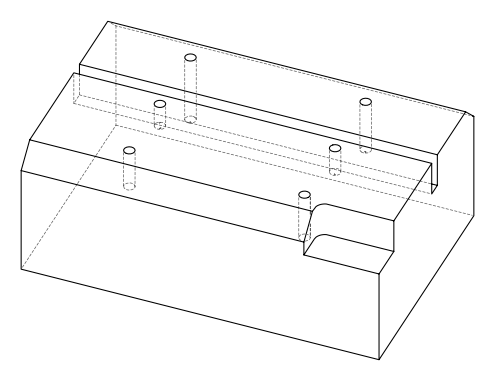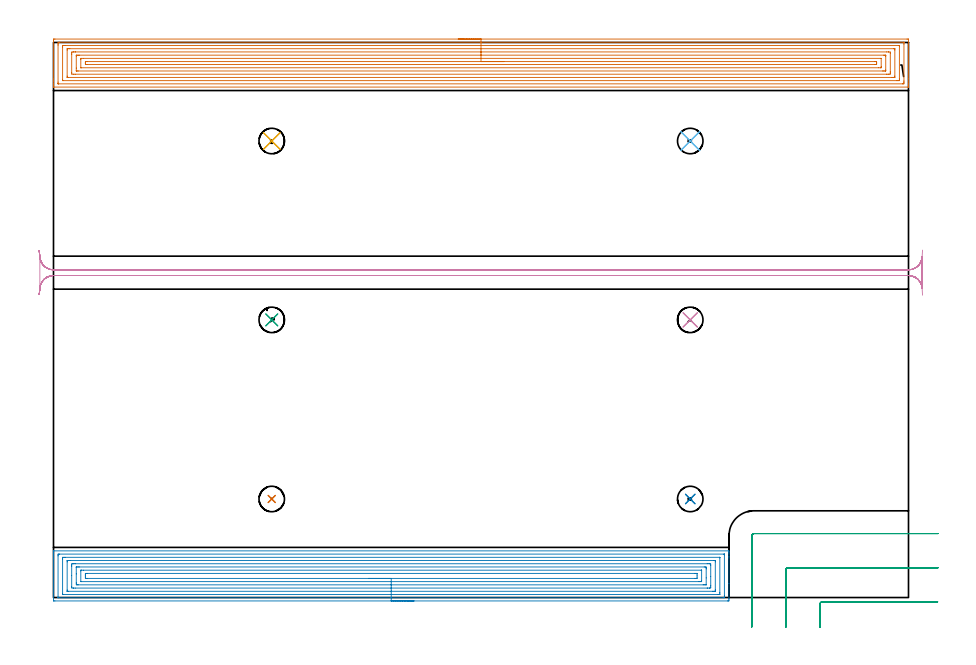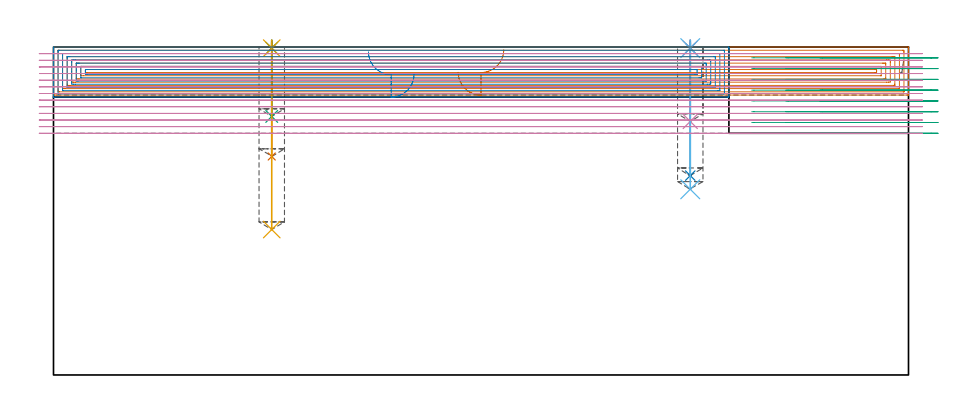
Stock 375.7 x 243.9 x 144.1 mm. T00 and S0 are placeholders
(PLAN: 16 operations, 4 tool changes, 71.5 min)
(1 SPOT_DRILL | STEP1POCKET | NXT0321_9005460120000 | 0.03 min | 0 mm3)
(2 SPOT_DRILL_1 | STEP1POCKET_1 | NXT0321_9005460120000 | 0.03 min | 2 mm3)
(3 SPOT_DRILL_2 | STEP1POCKET_2 | NXT0321_9005460120000 | 0.03 min | 1 mm3)
(4 SPOT_DRILL_3 | STEP1POCKET_3 | NXT0321_9005460120000 | 0.03 min | 0 mm3)
(5 SPOT_DRILL_4 | STEP1POCKET_4 | NXT0321_9005460120000 | 0.03 min | 1 mm3)
(6 SPOT_DRILL_5 | STEP1POCKET_5 | NXT0321_9005460120000 | 0.03 min | 1 mm3)
(7 DRILL_BLIND_HOLE_INTO_CENTER | STEP1POCKET | UGT0301_223 | 0.2 min | 4503 mm3)
(8 DRILL_BLIND_HOLE_INTO_CENTER_1 | STEP1POCKET_1 | UGT0301_223 | 0.24 min | 5325 mm3)
(9 DRILL_BLIND_HOLE_INTO_CENTER_2 | STEP1POCKET_2 | UGT0301_223 | 0.13 min | 2774 mm3)
(10 DRILL_BLIND_HOLE_INTO_CENTER_3 | STEP1POCKET_3 | UGT0301_223 | 0.14 min | 2988 mm3)
(11 DRILL_BLIND_HOLE_INTO_CENTER_4 | STEP1POCKET_4 | UGT0301_223 | 0.33 min | 7653 mm3)
(12 DRILL_BLIND_HOLE_INTO_CENTER_5 | STEP1POCKET_5 | UGT0301_223 | 0.26 min | 5916 mm3)
(13 AREA_MILL | FG_CHAMFER_SURFACE | UGT0205_001 | 24.34 min | 83632 mm3)
(14 AREA_MILL_1 | FG_CHAMFER_SURFACE_1 | UGT0205_001 | 19.38 min | 73779 mm3)
(15 MILL_CORNER_NOTCH_RECTANGULAR | CORNER_NOTCH_RECTANGULAR | UGT0201_094 | Follow Part, ap 5, ae 75% | 5.05 min | 110998 mm3)
(16 MILL_RECTANGULAR_SLOT | SLOT_RECTANGULAR | NXT0201_011 | Follow Part, ap 3, ae 75% | 21.25 min | 206468 mm3)
(TOOL NXT0321_9005460120000 | NC Spot Drill, 142deg, 12mm, Carbide, Uncoated | D12 PA142 FL30 Z2)
(TOOL UGT0301_223 | Twist Drill 11.2 mm | D11.2 PA118 FL90 Z2)
(TOOL UGT0205_001 | Chamfer Mill 20 x 3 x 45 deg. | D20 FL50 Z2)
(TOOL UGT0201_094 | End mill 20 mm | D20 FL38 Z4)
(TOOL NXT0201_011 | ENDMILL 12mm [2P460-1200-NA 1630] | D12 FL38 Z6)
(OP 1 SPOT_DRILL)
G17 G21 G94 G90
T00 M6
G54
G17 G0 G90 X95.9 Y43.3 S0 M3
G43 Z154.1 H0
G94 G81 G98 Z143.618 F250. R147.1
G80
M5
M2
(OP 2 SPOT_DRILL_1)
G17 G21 G94 G90
T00 M6
G54
G17 G0 G90 X279.8 Y43.3 S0 M3
G43 Z154.1 H0
G94 G81 G98 Z143.618 F250. R147.1
G80
M5
M2
(OP 3 SPOT_DRILL_2)
G17 G21 G94 G90
T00 M6
G54
G17 G0 G90 X95.9 Y122. S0 M3
G43 Z154.1 H0
G94 G81 G98 Z143.618 F250. R147.1
G80
M5
M2
(OP 4 SPOT_DRILL_3)
G17 G21 G94 G90
T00 M6
G54
G17 G0 G90 X279.8 Y122. S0 M3
G43 Z154.1 H0
G94 G81 G98 Z143.618 F250. R147.1
G80
M5
M2
(OP 5 SPOT_DRILL_4)
G17 G21 G94 G90
T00 M6
G54
G17 G0 G90 X95.9 Y200.6 S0 M3
G43 Z154.1 H0
G94 G81 G98 Z143.618 F250. R147.1
G80
M5
M2
(OP 6 SPOT_DRILL_5)
G17 G21 G94 G90
T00 M6
G54
G17 G0 G90 X279.8 Y200.6 S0 M3
G43 Z154.1 H0
G94 G81 G98 Z143.618 F250. R147.1
G80
M5
M2
(OP 7 DRILL_BLIND_HOLE_INTO_CENTER)
G17 G21 G94 G90
T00 M6
G54
G17 G0 G90 X95.9 Y43.3 S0 M3
G43 Z154.1 H0
G94 G81 G98 Z96. F250. R146.1
G80
M5
M2
(OP 8 DRILL_BLIND_HOLE_INTO_CENTER_1)
G17 G21 G94 G90
T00 M6
G54
G17 G0 G90 X279.8 Y43.3 S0 M3
G43 Z154.1 H0
G94 G81 G98 Z87.6 F250. R146.1
G80
M5
M2
(OP 9 DRILL_BLIND_HOLE_INTO_CENTER_2)
G17 G21 G94 G90
T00 M6
G54
G17 G0 G90 X95.9 Y122. S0 M3
G43 Z154.1 H0
G94 G81 G98 Z113.6 F250. R146.1
G80
M5
M2
(OP 10 DRILL_BLIND_HOLE_INTO_CENTER_3)
G17 G21 G94 G90
T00 M6
G54
G17 G0 G90 X279.8 Y122. S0 M3
G43 Z154.1 H0
G94 G81 G98 Z111.4 F250. R146.1
G80
M5
M2
(OP 11 DRILL_BLIND_HOLE_INTO_CENTER_4)
G17 G21 G94 G90
T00 M6
G54
G17 G0 G90 X95.9 Y200.6 S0 M3
G43 Z154.1 H0
G94 G81 G98 Z63.9 F250. R146.1
G80
M5
M2
(OP 12 DRILL_BLIND_HOLE_INTO_CENTER_5)
G17 G21 G94 G90
T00 M6
G54
G17 G0 G90 X279.8 Y200.6 S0 M3
G43 Z154.1 H0
G94 G81 G98 Z81.6 F250. R146.1
G80
M5
M2
(OP 13 AREA_MILL)
G17 G21 G94 G90
T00 M6
G54
G17 G0 G90 X177.85 Y245.4 S1061 M3
G43 Z154.1 H0
Z133.
G94 G1 X177.888 Z132.128 F250.
X178.002 Z131.264
X178.191 Z130.412
X178.453 Z129.58
X178.787 Z128.774
X179.19 Z128.
X179.658 Z127.264
X180.19 Z126.572
X180.779 Z125.929
X181.422 Z125.34
X182.114 Z124.809
X182.85 Z124.34
X183.624 Z123.937
X184.43 Z123.603
X185.262 Z123.341
X186.114 Z123.152
X186.978 Z123.038
X187.85 Z123.
X375.077
X375.538 Y245.396 Z123.002
X375.69 Y245.392 Z123.006
X375.7 Y245.236 Z123.161
Y227.984 Z140.412
Y225.61 Z142.784
Y224.918 Z143.482
Y224.639 Z143.761
X375.699 Y224.296 Z144.094
X375.526 Y224.3 Z144.1
X0.176
X0.001 Y224.296 Z144.094
X0. Y224.639 Z143.761
Y224.918 Z143.482
Y225.61 Z142.784
Y226.837 Z141.56
Y227.37 Z141.024
Y227.983 Z140.412
Y244.703 Z123.695
X0.003 Y244.969 Z123.428
X0.01 Y245.392 Z123.006
X0.189 Y245.396 Z123.002
X0.623 Y245.4 Z123.
X187.85
Y243.986 Z124.414
X373.396 Y243.985 Z124.415
X373.659 Y243.98 Z124.42
X373.685 Y243.979 Z124.421
X373.69 Y243.963 Z124.437
X373.696 Y243.929 Z124.471
X373.698 Y243.897 Z124.503
X373.7 Y243.686 Z124.714
Y243.21 Z125.19
Y226.967 Z141.433
X373.697 Y226.49 Z141.91
X373.692 Y226.094 Z142.306
X373.674 Y225.721 Z142.679
X373.29 Y225.716 Z142.684
X373.184 Y225.715 Z142.685
X2.304
X2.042 Y225.72 Z142.68
X2.016 Y225.721 Z142.679
X2.01 Y225.737 Z142.663
X2.004 Y225.771 Z142.629
X2.002 Y225.803 Z142.597
X2. Y226.014 Z142.386
Y226.49 Z141.91
Y242.733 Z125.667
X2.003 Y243.21 Z125.19
X2.008 Y243.606 Z124.794
X2.026 Y243.979 Z124.421
X2.41 Y243.984 Z124.416
X2.516 Y243.985 Z124.415
X187.85 Y243.986 Z124.414
Y242.572 Z125.828
X371.503 Y242.571 Z125.829
X371.584 Y242.57 Z125.83
X371.649 Y242.568 Z125.832
X371.684 Y242.565 Z125.835
X371.69 Y242.523 Z125.877
X371.696 Y242.33 Z126.07
X371.7 Y242.136 Z126.264
Y228.056 Z140.344
X371.696 Y227.37 Z141.03
X371.692 Y227.184 Z141.216
X371.678 Y227.135 Z141.265
X371.625 Y227.133 Z141.267
X371.503 Y227.131 Z141.269
X370.854 Y227.129 Z141.271
X370.609 Y227.128 Z141.272
X4.197 Y227.129 Z141.271
X4.116 Y227.13 Z141.27
X4.051 Y227.132 Z141.268
X4.016 Y227.135 Z141.265
X4.01 Y227.177 Z141.223
X4.004 Y227.37 Z141.03
X4.001 Y227.564 Z140.836
X4. Y241.644 Z126.756
X4.004 Y242.33 Z126.07
X4.008 Y242.516 Z125.884
X4.022 Y242.565 Z125.835
X4.075 Y242.567 Z125.833
X4.197 Y242.569 Z125.831
X4.846 Y242.571 Z125.829
X5.091 Y242.572 Z125.828
X187.85
Y241.157 Z127.243
X369.119
X369.561 Y241.155 Z127.245
X369.653 Y241.153 Z127.247
X369.688 Y241.151 Z127.249
X369.691 Y241.107 Z127.293
X369.695 Y241.003 Z127.397
X369.7 Y240.585 Z127.815
Y229.13 Z139.27
X369.693 Y228.698 Z139.702
X369.69 Y228.59 Z139.81
X369.681 Y228.549 Z139.851
X369.617 Y228.548 Z139.852
X369.416 Y228.545 Z139.855
X368.821 Y228.543 Z139.857
X368.525
X6.581
X6.139 Y228.545 Z139.855
X6.047 Y228.547 Z139.853
X6.012 Y228.549 Z139.851
X6.009 Y228.593 Z139.807
X6.005 Y228.697 Z139.703
X6. Y229.115 Z139.285
Y240.57 Z127.83
X6.007 Y241.002 Z127.398
X6.01 Y241.11 Z127.29
X6.019 Y241.151 Z127.249
X6.083 Y241.152 Z127.248
X6.284 Y241.155 Z127.245
X6.879 Y241.157 Z127.243
X7.175
X187.85
Y239.743 Z128.657
X366.14
X366.983 Y239.741 Z128.659
X367.034 Y239.738 Z128.662
X367.69 Y239.69 Z128.71
X367.699 Y239.035 Z129.365
X367.7 Y231.115 Z137.285
X367.699 Y230.89 Z137.51
X367.696 Y230.238 Z138.162
X367.69 Y230.01 Z138.39
X367.084 Y229.962 Z138.438
X367.034 Y229.96 Z138.44
X366.195 Y229.957 Z138.443
X366.14
X9.506
X8.666 Y229.964 Z138.436
X8.01 Y230.01 Z138.39
X8.001 Y230.664 Z137.736
X8. Y238.585 Z129.815
X8.001 Y238.81 Z129.59
X8.004 Y239.462 Z128.938
X8.01 Y239.69 Z128.71
X8.616 Y239.738 Z128.662
X8.666 Y239.74 Z128.66
X9.505 Y239.743 Z128.657
X9.56
X187.85
Y238.329 Z130.071
X364.842
X365.247 Y238.327 Z130.073
X365.651 Y238.322 Z130.078
X365.69 Y238.318 Z130.082
X365.695 Y238.277 Z130.123
X365.699 Y238.198 Z130.202
X365.7 Y238.079 Z130.321
Y237.93 Z130.47
Y231.77 Z136.63
X365.698 Y231.547 Z136.853
X365.695 Y231.436 Z136.964
X365.69 Y231.385 Z137.015
X365.646 Y231.377 Z137.023
X365.247 Y231.373 Z137.027
X364.758 Y231.371 Z137.029
X364.353
X10.858
X10.453 Y231.373 Z137.027
X10.049 Y231.378 Z137.022
X10.01 Y231.382 Z137.018
X10.005 Y231.423 Z136.977
X10.001 Y231.502 Z136.898
X10. Y232.65 Z135.75
Y237.93 Z130.47
X10.002 Y238.153 Z130.247
X10.005 Y238.264 Z130.136
X10.01 Y238.315 Z130.085
X10.054 Y238.323 Z130.077
X10.453 Y238.327 Z130.073
X10.942 Y238.329 Z130.071
X11.347
X187.85
Y236.915 Z131.485
X363.459
X363.598 Y236.914 Z131.486
X363.657 Y236.911 Z131.489
X363.682 Y236.908 Z131.492
X363.69 Y236.899 Z131.501
X363.695 Y236.877 Z131.523
X363.699 Y236.814 Z131.586
X363.7 Y233.293 Z135.107
X363.697 Y233.056 Z135.344
X363.692 Y232.898 Z135.502
X363.686 Y232.792 Z135.608
X363.648 Y232.79 Z135.61
X363.459 Y232.787 Z135.613
X363.322 Y232.786 Z135.614
X362.566 Y232.785 Z135.615
X12.241
X12.102 Y232.786 Z135.614
X12.043 Y232.789 Z135.611
X12.018 Y232.792 Z135.608
X12.01 Y232.801 Z135.599
X12.005 Y232.823 Z135.577
X12.001 Y232.886 Z135.514
X12. Y236.407 Z131.993
X12.003 Y236.644 Z131.756
X12.008 Y236.802 Z131.598
X12.014 Y236.908 Z131.492
X12.052 Y236.91 Z131.49
X12.241 Y236.913 Z131.487
X12.378 Y236.914 Z131.486
X13.134 Y236.915 Z131.485
X187.85
Y235.5 Z132.9
X360.778
X361.462 Y235.497 Z132.903
X361.672 Y235.493 Z132.907
X361.697 Y235.29 Z133.11
X361.699 Y235.263 Z133.137
Y234.41 Z133.99
X361.698 Y234.385 Z134.015
X361.672 Y234.207 Z134.193
X360.991 Y234.201 Z134.199
X360.778 Y234.2 Z134.2
X14.922
X14.238 Y234.203 Z134.197
X14.028 Y234.207 Z134.193
X14.003 Y234.41 Z133.99
X14.001 Y234.437 Z133.963
Y235.29 Z133.11
X14.002 Y235.315 Z133.085
X14.028 Y235.493 Z132.907
X14.709 Y235.499 Z132.901
X14.922 Y235.5 Z132.9
X187.85
X188.722 Z132.938
X189.586 Z133.051
X190.438 Z133.24
X191.27 Z133.503
X192.076 Z133.836
X192.85 Z134.239
X193.586 Z134.708
X194.278 Z135.239
X194.921 Z135.828
X195.51 Z136.472
X196.042 Z137.164
X196.51 Z137.9
X196.913 Z138.673
X197.247 Z139.479
X197.509 Z140.311
X197.698 Z141.163
X197.812 Z142.028
X197.85 Z142.9
G0 Z154.1
M5
M2
(OP 14 AREA_MILL_1)
G17 G21 G94 G90
T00 M6
G54
G17 G0 G90 X158.4 Y-1.5 S1061 M3
G43 Z154.1 H0
Z132.1
G94 G1 X158.362 Z131.228 F250.
X158.248 Z130.364
X158.059 Z129.512
X157.797 Z128.68
X157.463 Z127.874
X157.06 Z127.1
X156.592 Z126.364
X156.06 Z125.672
X155.471 Z125.029
X154.828 Z124.44
X154.136 Z123.908
X153.4 Z123.44
X152.626 Z123.037
X151.82 Z122.703
X150.988 Z122.441
X150.136 Z122.252
X149.272 Z122.138
X148.4 Z122.1
X0.613
X0.157 Y-1.495 Z122.103
X0.01 Y-1.492 Z122.106
X0. Y-1.34 Z122.257
Y16.819 Z140.414
Y17.423 Z141.017
Y17.976 Z141.573
Y18.303 Z141.899
Y18.856 Z142.452
Y19.184 Z142.779
Y19.839 Z143.439
Y20.176 Z143.775
X0.003 Y20.502 Z144.092
X0.166 Y20.5 Z144.1
X296.634
X296.797 Y20.502 Z144.092
X296.8 Y20.175 Z143.775
Y19.839 Z143.439
Y19.184 Z142.779
Y17.976 Z141.573
Y17.423 Z141.017
Y6.117 Z129.714
Y-0.46 Z123.137
X296.795 Y-1.064 Z122.533
X296.79 Y-1.492 Z122.106
X296.625 Y-1.495 Z122.103
X296.187 Y-1.5 Z122.1
X148.4
Y-0.086 Z123.514
X2.298 Y-0.085 Z123.515
X2.032 Y-0.079 Z123.521
X2.009 Y-0.077 Z123.523
X2.005 Y-0.057 Z123.543
X2.001 Y-0.026 Z123.574
X2. Y0.005 Z123.605
Y0.209 Z123.809
X2.001 Y18.303 Z141.903
X2.003 Y18.694 Z142.294
X2.012 Y19.079 Z142.679
X2.399 Y19.084 Z142.684
X2.499 Y19.085 Z142.685
X294.502
X294.767 Y19.079 Z142.679
X294.79 Y19.077 Z142.677
X294.795 Y19.057 Z142.657
X294.798 Y19.026 Z142.626
X294.8 Y18.995 Z142.595
Y18.791 Z142.391
X294.799 Y0.697 Z124.297
X294.797 Y0.306 Z123.906
X294.788 Y-0.079 Z123.521
X294.401 Y-0.084 Z123.516
X294.301 Y-0.085 Z123.515
X148.4 Y-0.086 Z123.514
Y1.328 Z124.928
X4.185 Y1.329 Z124.929
X4.101
X4.034 Y1.332 Z124.932
X4.018 Y1.335 Z124.935
X4.01 Y1.345 Z124.945
X4.006 Y1.395 Z124.995
X4.001 Y1.577 Z125.177
X4. Y16.725 Z140.325
X4.002 Y17.423 Z141.023
X4.004 Y17.602 Z141.202
X4.01 Y17.66 Z141.26
X4.06 Y17.665 Z141.265
X4.185 Y17.667 Z141.267
X4.826 Y17.671 Z141.271
X5.078 Y17.672 Z141.272
X292.615 Y17.671 Z141.271
X292.699
X292.766 Y17.668 Z141.268
X292.781 Y17.665 Z141.265
X292.79 Y17.655 Z141.255
X292.794 Y17.605 Z141.205
X292.799 Y17.423 Z141.023
X292.8 Y2.275 Z125.875
X292.799 Y1.577 Z125.177
X292.796 Y1.398 Z124.998
X292.791 Y1.34 Z124.94
X292.74 Y1.335 Z124.935
X292.615 Y1.333 Z124.933
X291.974 Y1.329 Z124.929
X291.722 Y1.328 Z124.928
X148.4
Y2.743 Z126.343
X6.574
X6.13 Y2.745 Z126.345
X6.031 Y2.748 Z126.348
X6.015 Y2.749 Z126.349
X6.01 Y2.761 Z126.361
X6.005 Y2.81 Z126.41
X6.002 Y2.909 Z126.509
X6. Y3.309 Z126.909
Y15.662 Z139.262
X6.004 Y16.088 Z139.688
X6.007 Y16.194 Z139.794
X6.01 Y16.242 Z139.842
X6.06 Y16.25 Z139.85
X6.264 Y16.253 Z139.853
X6.864 Y16.257 Z139.857
X7.153
X290.226
X290.67 Y16.255 Z139.855
X290.769 Y16.252 Z139.852
X290.784 Y16.251 Z139.851
X290.79 Y16.239 Z139.839
X290.794 Y16.19 Z139.79
X290.798 Y16.091 Z139.691
X290.8 Y15.692 Z139.292
Y3.338 Z126.938
X290.796 Y2.912 Z126.512
X290.793 Y2.806 Z126.406
X290.79 Y2.758 Z126.358
X290.74 Y2.75 Z126.35
X290.536 Y2.747 Z126.347
X289.936 Y2.743 Z126.343
X289.647
X148.4
Y4.157 Z127.757
X9.542
X8.708 Y4.16 Z127.76
X8.65 Y4.163 Z127.763
X8.01 Y4.218 Z127.818
X8.001 Y4.857 Z128.457
X8. Y9.7 Z133.3
Y13.662 Z137.262
X8.001 Y13.902 Z137.502
X8.004 Y14.538 Z138.138
X8.01 Y14.782 Z138.382
X8.594 Y14.837 Z138.437
X8.65 Y14.839 Z138.439
X9.481 Y14.843 Z138.443
X9.542
X287.257
X288.092 Y14.84 Z138.44
X288.15 Y14.837 Z138.437
X288.79 Y14.782 Z138.382
X288.798 Y14.143 Z137.743
X288.8 Y9.3 Z132.9
Y5.338 Z128.938
X288.799 Y5.098 Z128.698
X288.796 Y4.462 Z128.062
X288.79 Y4.218 Z127.818
X288.206 Y4.163 Z127.763
X288.15 Y4.161 Z127.761
X287.319 Y4.157 Z127.757
X287.257
X148.4
Y5.571 Z129.171
X10.848 Y5.572 Z129.172
X10.435 Y5.574 Z129.174
X10.032 Y5.578 Z129.178
X10.01 Y5.979 Z129.579
X10.001 Y6.406 Z130.006
X10. Y10.38 Z133.98
Y13.236 Z136.836
X10.001 Y13.343 Z136.943
X10.005 Y13.397 Z136.997
X10.01 Y13.419 Z137.019
X10.028 Y13.423 Z137.023
X10.435 Y13.427 Z137.027
X10.915 Y13.429 Z137.029
X11.328
X285.952 Y13.428 Z137.028
X286.365 Y13.426 Z137.026
X286.768 Y13.422 Z137.022
X286.79 Y13.021 Z136.621
X286.798 Y12.594 Z136.194
X286.8 Y8.62 Z132.22
Y5.764 Z129.364
X286.799 Y5.657 Z129.257
X286.795 Y5.603 Z129.203
X286.79 Y5.581 Z129.181
X286.772 Y5.577 Z129.177
X286.365 Y5.573 Z129.173
X285.885 Y5.571 Z129.171
X285.472
X148.4
Y6.985 Z130.585
X12.221 Y6.986 Z130.586
X12.092
X12.035 Y6.989 Z130.589
X12.012 Y6.992 Z130.592
X12.007 Y7.003 Z130.603
X12.003 Y7.02 Z130.62
X12. Y7.077 Z130.677
X12.001 Y11.697 Z135.297
X12.003 Y11.843 Z135.443
X12.01 Y11.959 Z135.559
X12.016 Y12.009 Z135.609
X12.031 Y12.01 Z135.61
X12.221 Y12.014 Z135.614
X12.35
X13.114 Y12.015 Z135.615
X284.579 Y12.014 Z135.614
X284.708
X284.765 Y12.011 Z135.611
X284.788 Y12.008 Z135.608
X284.793 Y11.997 Z135.597
X284.797 Y11.98 Z135.58
X284.8 Y11.923 Z135.523
X284.799 Y7.303 Z130.903
X284.797 Y7.157 Z130.757
X284.79 Y7.041 Z130.641
X284.784 Y6.991 Z130.591
X284.769 Y6.99 Z130.59
X284.579 Y6.986 Z130.586
X284.45
X283.686 Y6.985 Z130.585
X148.4
Y8.4 Z132.
X14.9
X14.227 Y8.403 Z132.003
X14.007 Y8.407 Z132.007
X14. Y8.627 Z132.227
Y9.5 Z133.1
Y10.387 Z133.987
X14.007 Y10.593 Z134.193
X14.678 Y10.599 Z134.199
X14.9 Y10.6 Z134.2
X281.9
X282.573 Y10.597 Z134.197
X282.793 Y10.593 Z134.193
X282.8 Y10.373 Z133.973
Y9.5 Z133.1
Y8.613 Z132.213
X282.793 Y8.407 Z132.007
X282.122 Y8.401 Z132.001
X281.9 Y8.4 Z132.
X148.4
X147.528 Z132.038
X146.664 Z132.151
X145.812 Z132.34
X144.98 Z132.603
X144.174 Z132.936
X143.4 Z133.339
X142.664 Z133.808
X141.972 Z134.339
X141.329 Z134.928
X140.74 Z135.572
X140.208 Z136.264
X139.74 Z137.
X139.337 Z137.773
X139.003 Z138.579
X138.741 Z139.411
X138.552 Z140.263
X138.438 Z141.128
X138.4 Z142.
G0 Z154.1
M5
M2
(OP 15 MILL_CORNER_NOTCH_RECTANGULAR)
G17 G21 G94 G90
T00 M6
G54
G17 G0 G90 X388.518 Y-1.9 S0 M3
G43 Z154.1 H0
Z139.362
G94 G1 X385.518 F250.
X337.795 F500.
G3 X336.8 Y-2.895 R1.
G1 Y-10.
Y-13. F250.
G0 Z154.1
X388.7 Y13.1
Z139.362
G1 X385.7
X322.795 F500.
G3 X321.8 Y12.105 R1.
G1 Y-10.
Y-13. F250.
G0 Z154.1
X388.7 Y28.1
Z139.362
G1 X385.7
X307.8 F500.
G3 X306.8 Y27.1 R1.
G1 Y-10.
Y-13. F250.
G0 Z154.1
X388.518 Y-1.9
Z134.625
G1 X385.518
X337.795 F500.
G3 X336.8 Y-2.895 R1.
G1 Y-10.
Y-13. F250.
G0 Z154.1
X388.7 Y13.1
Z134.625
G1 X385.7
X322.795 F500.
G3 X321.8 Y12.105 R1.
G1 Y-10.
Y-13. F250.
G0 Z154.1
X388.7 Y28.1
Z134.625
G1 X385.7
X307.8 F500.
G3 X306.8 Y27.1 R1.
G1 Y-10.
Y-13. F250.
G0 Z154.1
X388.518 Y-1.9
Z129.887
G1 X385.518
X337.795 F500.
G3 X336.8 Y-2.895 R1.
G1 Y-10.
Y-13. F250.
G0 Z154.1
X388.7 Y13.1
Z129.887
G1 X385.7
X322.795 F500.
G3 X321.8 Y12.105 R1.
G1 Y-10.
Y-13. F250.
G0 Z154.1
X388.7 Y28.1
Z129.887
G1 X385.7
X307.8 F500.
G3 X306.8 Y27.1 R1.
G1 Y-10.
Y-13. F250.
G0 Z154.1
X388.518 Y-1.9
Z125.15
G1 X385.518
X337.795 F500.
G3 X336.8 Y-2.895 R1.
G1 Y-10.
Y-13. F250.
G0 Z154.1
X388.7 Y13.1
Z125.15
G1 X385.7
X322.795 F500.
G3 X321.8 Y12.105 R1.
G1 Y-10.
Y-13. F250.
G0 Z154.1
X388.7 Y28.1
Z125.15
G1 X385.7
X307.8 F500.
G3 X306.8 Y27.1 R1.
G1 Y-10.
Y-13. F250.
G0 Z154.1
X388.518 Y-1.9
Z120.412
G1 X385.518
X337.795 F500.
G3 X336.8 Y-2.895 R1.
G1 Y-10.
Y-13. F250.
G0 Z154.1
X388.7 Y13.1
Z120.412
G1 X385.7
X322.795 F500.
G3 X321.8 Y12.105 R1.
G1 Y-10.
Y-13. F250.
G0 Z154.1
X388.7 Y28.1
Z120.412
G1 X385.7
X307.8 F500.
G3 X306.8 Y27.1 R1.
G1 Y-10.
Y-13. F250.
G0 Z154.1
X388.518 Y-1.9
Z115.675
G1 X385.518
X337.795 F500.
G3 X336.8 Y-2.895 R1.
G1 Y-10.
Y-13. F250.
G0 Z154.1
X388.7 Y13.1
Z115.675
G1 X385.7
X322.795 F500.
G3 X321.8 Y12.105 R1.
G1 Y-10.
Y-13. F250.
G0 Z154.1
X388.7 Y28.1
Z115.675
G1 X385.7
X307.8 F500.
G3 X306.8 Y27.1 R1.
G1 Y-10.
Y-13. F250.
G0 Z154.1
X388.518 Y-1.9
Z110.937
G1 X385.518
X337.795 F500.
G3 X336.8 Y-2.895 R1.
G1 Y-10.
Y-13. F250.
G0 Z154.1
X388.7 Y13.1
Z110.937
G1 X385.7
X322.795 F500.
G3 X321.8 Y12.105 R1.
G1 Y-10.
Y-13. F250.
G0 Z154.1
X388.7 Y28.1
Z110.937
G1 X385.7
X307.8 F500.
G3 X306.8 Y27.1 R1.
G1 Y-10.
Y-13. F250.
G0 Z154.1
X388.518 Y-1.9
Z106.2
G1 X385.518
X337.795 F500.
G3 X336.8 Y-2.895 R1.
G1 Y-10.
Y-13. F250.
G0 Z154.1
X388.7 Y13.1
Z106.2
G1 X385.7
X322.795 F500.
G3 X321.8 Y12.105 R1.
G1 Y-10.
Y-13. F250.
G0 Z154.1
X388.7 Y28.1
Z106.2
G1 X385.7
X307.8 F500.
G3 X306.8 Y27.1 R1.
G1 Y-10.
Y-13. F250.
G0 Z154.1
M5
M2
(OP 16 MILL_RECTANGULAR_SLOT)
G17 G21 G94 G90
T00 M6
G54
G17 G0 G90 X-6.27 Y133.114 S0 M3
G43 Z154.1 H1
Z141.185
G94 G1 X-5.97 Y136.099 F250.
G2 X0. Y141.5 R6. F500.
G1 X375.7
G2 X381.69 Y135.846 R6.
G1 X381.7
Y149.654
X381.69
G2 X375.7 Y144. R6.
G1 X0.
G2 X-5.97 Y149.401 R6.
G1 X-6.27 Y152.386 F250.
G0 Y133.114 Z138.269
G1 X-5.97 Y136.099
G2 X0. Y141.5 R6. F500.
G1 X375.7
G2 X381.69 Y135.846 R6.
G1 X381.7
Y149.654
X381.69
G2 X375.7 Y144. R6.
G1 X0.
G2 X-5.97 Y149.401 R6.
G1 X-6.27 Y152.386 F250.
G0 Y133.114 Z135.354
G1 X-5.97 Y136.099
G2 X0. Y141.5 R6. F500.
G1 X375.7
G2 X381.69 Y135.846 R6.
G1 X381.7
Y149.654
X381.69
G2 X375.7 Y144. R6.
G1 X0.
G2 X-5.97 Y149.401 R6.
G1 X-6.27 Y152.386 F250.
G0 Z154.1
X381.863 Y152.649
Z132.438
G1 X381.69 Y149.654
G2 X375.7 Y144. R6. F500.
G1 X0.
G2 X-5.99 Y149.654 R6.
G1 X-6.
Y135.846
X-5.99
G2 X0. Y141.5 R6.
G1 X375.7
G2 X381.69 Y135.846 R6.
G1 X381.863 Y132.851 F250.
G0 Z154.1
X-6.27 Y133.114
Z129.523
G1 X-5.97 Y136.099
G2 X0. Y141.5 R6. F500.
G1 X375.7
G2 X381.69 Y135.846 R6.
G1 X381.7
Y149.654
X381.69
G2 X375.7 Y144. R6.
G1 X0.
G2 X-5.97 Y149.401 R6.
G1 X-6.27 Y152.386 F250.
G0 Y133.114 Z126.608
G1 X-5.97 Y136.099
G2 X0. Y141.5 R6. F500.
G1 X375.7
G2 X381.69 Y135.846 R6.
G1 X381.7
Y149.654
X381.69
G2 X375.7 Y144. R6.
G1 X0.
G2 X-5.97 Y149.401 R6.
G1 X-6.27 Y152.386 F250.
G0 Y133.114 Z123.692
G1 X-5.97 Y136.099
G2 X0. Y141.5 R6. F500.
G1 X375.7
G2 X381.69 Y135.846 R6.
G1 X381.7
Y149.654
X381.69
G2 X375.7 Y144. R6.
G1 X0.
G2 X-5.97 Y149.401 R6.
G1 X-6.27 Y152.386 F250.
G0 Y133.114 Z120.777
G1 X-5.97 Y136.099
G2 X0. Y141.5 R6. F500.
G1 X375.7
G2 X381.69 Y135.846 R6.
G1 X381.7
Y149.654
X381.69
G2 X375.7 Y144. R6.
G1 X0.
G2 X-5.97 Y149.401 R6.
G1 X-6.27 Y152.386 F250.
G0 Y133.114 Z117.862
G1 X-5.97 Y136.099
G2 X0. Y141.5 R6. F500.
G1 X375.7
G2 X381.69 Y135.846 R6.
G1 X381.7
Y149.654
X381.69
G2 X375.7 Y144. R6.
G1 X0.
G2 X-5.97 Y149.401 R6.
G1 X-6.27 Y152.386 F250.
G0 Y133.114 Z114.946
G1 X-5.97 Y136.099
G2 X0. Y141.5 R6. F500.
G1 X375.7
G2 X381.69 Y135.846 R6.
G1 X381.7
Y149.654
X381.69
G2 X375.7 Y144. R6.
G1 X0.
G2 X-5.97 Y149.401 R6.
G1 X-6.27 Y152.386 F250.
G0 Y133.114 Z112.031
G1 X-5.97 Y136.099
G2 X0. Y141.5 R6. F500.
G1 X375.7
G2 X381.69 Y135.846 R6.
G1 X381.7
Y149.654
X381.69
G2 X375.7 Y144. R6.
G1 X0.
G2 X-5.97 Y149.401 R6.
G1 X-6.27 Y152.386 F250.
G0 Y133.114 Z109.115
G1 X-5.97 Y136.099
G2 X0. Y141.5 R6. F500.
G1 X375.7
G2 X381.69 Y135.846 R6.
G1 X381.7
Y149.654
X381.69
G2 X375.7 Y144. R6.
G1 X0.
G2 X-5.97 Y149.401 R6.
G1 X-6.27 Y152.386 F250.
G0 Y133.114 Z106.2
G1 X-5.97 Y136.099
G2 X0. Y141.5 R6. F500.
G1 X375.7
G2 X381.69 Y135.846 R6.
G1 X381.7
Y149.654
X381.69
G2 X375.7 Y144. R6.
G1 X0.
G2 X-5.97 Y149.401 R6.
G1 X-6.27 Y152.386 F250.
G0 Z154.1
M5
M2
